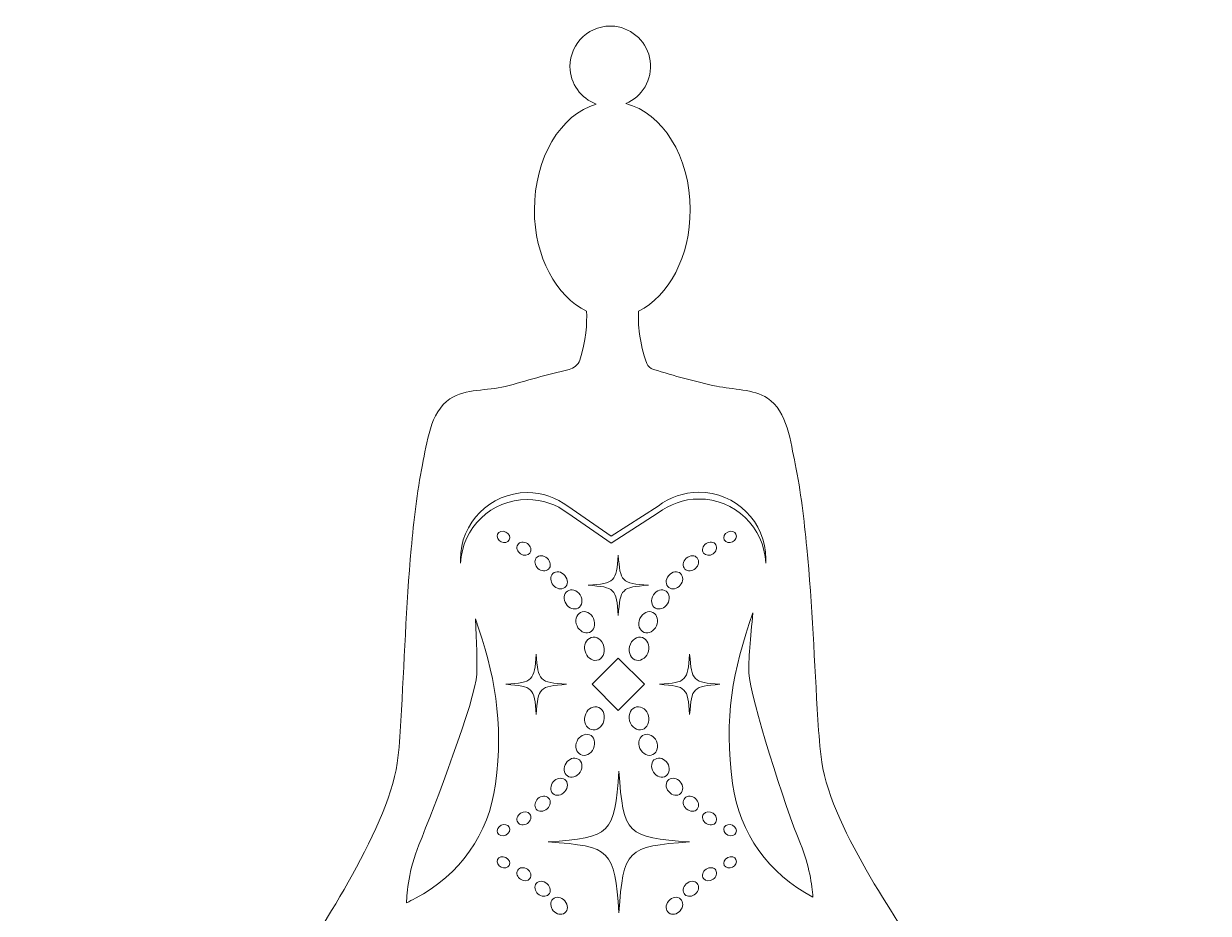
# Model space of a CAD drawing. Extents: x 272 to 570, y -510 to -84.
# Drawn here: x 272 to 569.9, y -308.1 to -84.4 of the extents above; entities that cross this region are included whole.
import ezdxf

# ---------------------------------------------------------------- set-up
doc = ezdxf.new("R2010")
doc.units = 0
doc.header["$MEASUREMENT"] = 0
doc.layers.add('Layer 1', color=7, linetype='Continuous')

msp = doc.modelspace()

# ---------------------------------------------------------------- linework, layer by layer
at = {"layer": 'Layer 1', "lineweight": 0}
msp.add_lwpolyline([(428.08, -250.51), (421.52, -257.07), (414.96, -250.51), (421.52, -243.95), (428.08, -250.51)], dxfattribs=at)
for points, knots in [([(557.31, -428.63), (551.35, -387.54), (537.7, -351.08), (504.33, -324.56), (502.22, -322.89), (500.07, -321.34), (497.9, -319.84), (497.9, -319.83), (497.9, -319.82), (497.89, -319.81), (494.12, -312.96), (475.31, -287.46), (472.7, -270.05), (472.17, -266.54), (471.97, -262.98), (471.74, -259.44), (470.81, -245.02), (470.31, -230.58), (468.93, -216.19), (468.26, -209.12), (467.43, -202.03), (466, -195.07), (464.89, -189.74), (464.03, -181.83), (459.03, -178.57), (455.52, -176.28), (450.25, -176.39), (446.25, -175.56), (440.88, -174.44), (435.6, -172.95), (430.36, -171.33), (430.36, -171.33), (430.36, -171.33), (430.35, -171.33), (429.62, -171.1), (428.99, -170.59), (428.72, -169.88), (426.74, -164.72), (426.49, -159.79), (426.6, -156.7), (434.2, -152.95), (439.64, -142.93), (439.61, -131.13), (439.58, -117.79), (432.59, -106.75), (423.42, -104.5), (427.48, -102.81), (430.2, -98.54), (429.55, -93.74), (428.94, -89.2), (425.19, -85.57), (420.64, -85.07), (414.52, -84.41), (409.36, -89.19), (409.37, -95.17), (409.38, -99.52), (412.13, -103.2), (415.97, -104.64), (407.06, -107.21), (400.39, -118.14), (400.42, -131.22), (400.45, -143.02), (405.93, -153.02), (413.55, -156.73), (413.67, -159.64), (413.48, -164.18), (411.82, -169.02), (411.42, -170.21), (410.39, -171.08), (409.16, -171.35), (403.72, -172.54), (398.34, -174.26), (393.08, -175.63), (388.55, -176.8), (383.24, -176.07), (379.17, -178.76), (374.18, -182.04), (373.36, -189.96), (372.28, -195.29), (370.87, -202.26), (370.08, -209.35), (369.44, -216.42), (368.13, -230.82), (367.7, -245.26), (366.84, -259.69), (366.63, -263.23), (366.44, -266.79), (365.93, -270.31), (363.41, -287.72), (344.09, -315.39), (340.35, -322.25), (340.34, -322.26), (340.34, -322.26), (340.34, -322.27), (339.16, -323.14), (337.99, -324.03), (336.83, -324.96), (303.59, -351.63), (290.1, -388.16), (284.35, -429.27), (280.58, -456.13), (275.99, -483.51), (271.99, -510.27), (271.99, -510.27), (569.9, -510.27), (569.9, -510.27), (565.77, -483.53), (561.19, -455.47), (557.31, -428.63)], [0, 0, 0, 0, 1, 1, 1, 2, 2, 2, 3, 3, 3, 4, 4, 4, 5, 5, 5, 6, 6, 6, 7, 7, 7, 8, 8, 8, 9, 9, 9, 10, 10, 10, 11, 11, 11, 12, 12, 12, 13, 13, 13, 14, 14, 14, 15, 15, 15, 16, 16, 16, 17, 17, 17, 18, 18, 18, 19, 19, 19, 20, 20, 20, 21, 21, 21, 22, 22, 22, 23, 23, 23, 24, 24, 24, 25, 25, 25, 26, 26, 26, 27, 27, 27, 28, 28, 28, 29, 29, 29, 30, 30, 30, 31, 31, 31, 32, 32, 32, 33, 33, 33, 34, 34, 34, 35, 35, 35, 36, 36, 36, 36]), ([(398.6, -202.31), (402.43, -202.3), (405.96, -203.59), (408.79, -205.74), (408.79, -205.74), (419.71, -213.27), (419.71, -213.27), (419.71, -213.27), (431.58, -205.69), (431.58, -205.69), (431.58, -205.69), (431.58, -205.69), (431.58, -205.69), (434.41, -203.53), (437.93, -202.22), (441.77, -202.21), (451.07, -202.19), (458.62, -209.71), (458.64, -219.01), (458.64, -219.35), (458.63, -219.69), (458.61, -220.03), (458.22, -211.06), (450.83, -203.9), (441.77, -203.92), (437.93, -203.93), (434.41, -205.24), (431.58, -207.41), (431.58, -207.41), (431.58, -207.4), (431.58, -207.4), (431.58, -207.4), (419.71, -214.98), (419.71, -214.98), (419.71, -214.98), (408.79, -207.45), (408.79, -207.45), (405.96, -205.3), (402.43, -204.02), (398.6, -204.03), (389.58, -204.05), (382.26, -211.16), (381.85, -220.07), (381.83, -219.78), (381.81, -219.49), (381.81, -219.19), (381.78, -209.89), (389.3, -202.34), (398.6, -202.31)], [0, 0, 0, 0, 1, 1, 1, 2, 2, 2, 3, 3, 3, 4, 4, 4, 5, 5, 5, 6, 6, 6, 7, 7, 7, 8, 8, 8, 9, 9, 9, 10, 10, 10, 11, 11, 11, 12, 12, 12, 13, 13, 13, 14, 14, 14, 15, 15, 15, 16, 16, 16, 16]), ([(391.15, -212.75), (391.44, -212.06), (392.37, -211.82), (393.23, -212.23), (394.09, -212.61), (394.46, -213.53), (394.1, -214.2), (393.74, -214.86), (392.84, -215.04), (392.04, -214.69), (391.25, -214.31), (390.85, -213.45), (391.15, -212.75)], [0, 0, 0, 0, 1, 1, 1, 2, 2, 2, 3, 3, 3, 4, 4, 4, 4]), ([(449.05, -212.23), (449.9, -211.82), (450.83, -212.06), (451.12, -212.75), (451.42, -213.45), (451.02, -214.31), (450.23, -214.69), (449.44, -215.04), (448.53, -214.86), (448.17, -214.2), (447.81, -213.53), (448.18, -212.61), (449.05, -212.23)], [0, 0, 0, 0, 1, 1, 1, 2, 2, 2, 3, 3, 3, 4, 4, 4, 4]), ([(396.23, -215.41), (396.67, -214.68), (397.76, -214.56), (398.66, -215.14), (399.55, -215.74), (399.82, -216.83), (399.31, -217.5), (398.79, -218.19), (397.74, -218.25), (396.93, -217.7), (396.1, -217.17), (395.79, -216.15), (396.23, -215.41)], [0, 0, 0, 0, 1, 1, 1, 2, 2, 2, 3, 3, 3, 4, 4, 4, 4]), ([(443.61, -215.14), (444.51, -214.56), (445.6, -214.68), (446.04, -215.41), (446.48, -216.15), (446.17, -217.17), (445.34, -217.7), (444.53, -218.25), (443.48, -218.19), (442.96, -217.5), (442.45, -216.83), (442.72, -215.74), (443.61, -215.14)], [0, 0, 0, 0, 1, 1, 1, 2, 2, 2, 3, 3, 3, 4, 4, 4, 4]), ([(400.9, -218.74), (401.49, -218.01), (402.75, -218), (403.64, -218.81), (404.52, -219.63), (404.68, -220.85), (404, -221.52), (403.32, -222.19), (402.12, -222.13), (401.32, -221.38), (400.52, -220.64), (400.29, -219.5), (400.9, -218.74)], [0, 0, 0, 0, 1, 1, 1, 2, 2, 2, 3, 3, 3, 4, 4, 4, 4]), ([(421.52, -233.21), (421.05, -226.45), (420.67, -226.07), (413.92, -225.61), (420.67, -225.14), (421.05, -224.76), (421.52, -218), (421.98, -224.76), (422.36, -225.14), (429.12, -225.61), (422.36, -226.07), (421.98, -226.45), (421.52, -233.21)], [0, 0, 0, 0, 1, 1, 1, 2, 2, 2, 3, 3, 3, 4, 4, 4, 4]), ([(438.63, -218.81), (439.52, -218), (440.78, -218.01), (441.37, -218.74), (441.98, -219.5), (441.76, -220.64), (440.95, -221.38), (440.15, -222.13), (438.95, -222.19), (438.27, -221.52), (437.6, -220.85), (437.76, -219.63), (438.63, -218.81)], [0, 0, 0, 0, 1, 1, 1, 2, 2, 2, 3, 3, 3, 4, 4, 4, 4]), ([(408.05, -226.17), (407.21, -226.79), (405.95, -226.52), (405.16, -225.61), (404.4, -224.67), (404.32, -223.4), (405.09, -222.66), (405.84, -221.94), (407.24, -222.1), (408.07, -223.14), (408.95, -224.15), (408.91, -225.53), (408.05, -226.17)], [0, 0, 0, 0, 1, 1, 1, 2, 2, 2, 3, 3, 3, 4, 4, 4, 4]), ([(437.12, -225.61), (436.32, -226.52), (435.06, -226.79), (434.22, -226.17), (433.37, -225.53), (433.32, -224.15), (434.2, -223.14), (435.04, -222.1), (436.43, -221.94), (437.19, -222.66), (437.96, -223.4), (437.87, -224.67), (437.12, -225.61)], [0, 0, 0, 0, 1, 1, 1, 2, 2, 2, 3, 3, 3, 4, 4, 4, 4]), ([(411.43, -231.33), (410.4, -231.9), (409.11, -231.39), (408.38, -230.29), (407.68, -229.18), (407.82, -227.76), (408.73, -227.09), (409.68, -226.39), (411.12, -226.81), (411.91, -228.05), (412.72, -229.27), (412.43, -230.79), (411.43, -231.33)], [0, 0, 0, 0, 1, 1, 1, 2, 2, 2, 3, 3, 3, 4, 4, 4, 4]), ([(433.89, -230.29), (433.16, -231.39), (431.87, -231.9), (430.84, -231.33), (429.84, -230.79), (429.55, -229.27), (430.36, -228.05), (431.15, -226.81), (432.59, -226.39), (433.54, -227.09), (434.45, -227.76), (434.59, -229.18), (433.89, -230.29)], [0, 0, 0, 0, 1, 1, 1, 2, 2, 2, 3, 3, 3, 4, 4, 4, 4]), ([(415.3, -233.98), (415.94, -235.46), (415.45, -237.01), (414.25, -237.44), (413.08, -237.85), (411.7, -237.13), (411.14, -235.82), (410.57, -234.53), (410.92, -233.04), (412.04, -232.44), (413.13, -231.85), (414.65, -232.52), (415.3, -233.98)], [0, 0, 0, 0, 1, 1, 1, 2, 2, 2, 3, 3, 3, 4, 4, 4, 4]), ([(430.23, -232.44), (431.35, -233.04), (431.71, -234.53), (431.13, -235.82), (430.57, -237.13), (429.19, -237.85), (428.03, -237.44), (426.82, -237.01), (426.33, -235.46), (426.97, -233.98), (427.63, -232.52), (429.14, -231.85), (430.23, -232.44)], [0, 0, 0, 0, 1, 1, 1, 2, 2, 2, 3, 3, 3, 4, 4, 4, 4]), ([(371.4, -290.84), (375.09, -281.7), (385.66, -254.32), (385.93, -247.97), (386.04, -245.3), (385.86, -239.68), (385.61, -234.06), (390.43, -247.81), (392.72, -259.82), (390.64, -275.62), (388.97, -288.3), (381.68, -298.38), (370.49, -304.31), (369.75, -304.71), (369.02, -305.1), (368.28, -305.49), (368.34, -302.71), (368.84, -297.2), (371.4, -290.84)], [0, 0, 0, 0, 1, 1, 1, 2, 2, 2, 3, 3, 3, 4, 4, 4, 5, 5, 5, 6, 6, 6, 6]), ([(467.32, -290.61), (469.58, -296.13), (470.27, -301), (470.46, -304.01), (459.31, -298.12), (452.01, -288.11), (450.28, -275.48), (448.02, -258.93), (450.23, -247.06), (455.38, -232.57), (454.77, -238.54), (454.24, -244.77), (454.38, -247.63), (454.68, -253.99), (463.59, -281.49), (467.32, -290.61)], [0, 0, 0, 0, 1, 1, 1, 2, 2, 2, 3, 3, 3, 4, 4, 4, 5, 5, 5, 5]), ([(416.16, -244.47), (414.81, -244.68), (413.5, -243.65), (413.15, -242.18), (412.76, -240.71), (413.44, -239.18), (414.7, -238.74), (416, -238.29), (417.46, -239.29), (417.91, -240.98), (418.32, -242.68), (417.49, -244.25), (416.16, -244.47)], [0, 0, 0, 0, 1, 1, 1, 2, 2, 2, 3, 3, 3, 4, 4, 4, 4]), ([(429.12, -242.18), (428.77, -243.65), (427.46, -244.68), (426.12, -244.47), (424.79, -244.25), (423.96, -242.68), (424.36, -240.98), (424.81, -239.29), (426.27, -238.29), (427.57, -238.74), (428.83, -239.18), (429.51, -240.71), (429.12, -242.18)], [0, 0, 0, 0, 1, 1, 1, 2, 2, 2, 3, 3, 3, 4, 4, 4, 4]), ([(393.28, -250.51), (400.04, -250.04), (400.42, -249.66), (400.88, -242.91), (401.35, -249.66), (401.73, -250.04), (408.49, -250.51), (401.73, -250.98), (401.35, -251.35), (400.88, -258.11), (400.42, -251.35), (400.04, -250.98), (393.28, -250.51)], [0, 0, 0, 0, 1, 1, 1, 2, 2, 2, 3, 3, 3, 4, 4, 4, 4]), ([(439.47, -242.91), (439.94, -249.66), (440.32, -250.04), (447.08, -250.51), (440.32, -250.98), (439.94, -251.35), (439.47, -258.11), (439.01, -251.35), (438.63, -250.98), (431.87, -250.51), (438.63, -250.04), (439.01, -249.66), (439.47, -242.91)], [0, 0, 0, 0, 1, 1, 1, 2, 2, 2, 3, 3, 3, 4, 4, 4, 4]), ([(413.15, -258.45), (413.5, -256.98), (414.81, -255.94), (416.16, -256.16), (417.49, -256.37), (418.32, -257.95), (417.91, -259.65), (417.46, -261.34), (416, -262.33), (414.7, -261.88), (413.44, -261.45), (412.76, -259.91), (413.15, -258.45)], [0, 0, 0, 0, 1, 1, 1, 2, 2, 2, 3, 3, 3, 4, 4, 4, 4]), ([(424.36, -259.65), (423.96, -257.95), (424.79, -256.37), (426.12, -256.16), (427.46, -255.94), (428.77, -256.98), (429.12, -258.45), (429.51, -259.91), (428.83, -261.45), (427.57, -261.88), (426.27, -262.33), (424.81, -261.34), (424.36, -259.65)], [0, 0, 0, 0, 1, 1, 1, 2, 2, 2, 3, 3, 3, 4, 4, 4, 4]), ([(414.25, -263.19), (415.45, -263.61), (415.94, -265.17), (415.3, -266.64), (414.65, -268.11), (413.13, -268.78), (412.04, -268.19), (410.92, -267.59), (410.57, -266.1), (411.14, -264.8), (411.7, -263.5), (413.08, -262.77), (414.25, -263.19)], [0, 0, 0, 0, 1, 1, 1, 2, 2, 2, 3, 3, 3, 4, 4, 4, 4]), ([(430.23, -268.19), (429.14, -268.78), (427.63, -268.11), (426.97, -266.64), (426.33, -265.17), (426.82, -263.61), (428.03, -263.19), (429.19, -262.77), (430.57, -263.5), (431.13, -264.8), (431.71, -266.1), (431.35, -267.59), (430.23, -268.19)], [0, 0, 0, 0, 1, 1, 1, 2, 2, 2, 3, 3, 3, 4, 4, 4, 4]), ([(411.43, -269.29), (412.43, -269.83), (412.72, -271.35), (411.91, -272.58), (411.12, -273.82), (409.68, -274.24), (408.73, -273.54), (407.82, -272.87), (407.68, -271.44), (408.38, -270.33), (409.11, -269.24), (410.4, -268.73), (411.43, -269.29)], [0, 0, 0, 0, 1, 1, 1, 2, 2, 2, 3, 3, 3, 4, 4, 4, 4]), ([(433.54, -273.54), (432.59, -274.24), (431.15, -273.82), (430.36, -272.58), (429.55, -271.35), (429.84, -269.83), (430.84, -269.29), (431.87, -268.73), (433.16, -269.24), (433.89, -270.33), (434.59, -271.44), (434.45, -272.87), (433.54, -273.54)], [0, 0, 0, 0, 1, 1, 1, 2, 2, 2, 3, 3, 3, 4, 4, 4, 4]), ([(421.68, -307.94), (420.58, -292.12), (419.7, -291.23), (403.88, -290.14), (419.7, -289.05), (420.58, -288.16), (421.68, -272.34), (422.77, -288.16), (423.65, -289.05), (439.47, -290.14), (423.65, -291.23), (422.77, -292.12), (421.68, -307.94)], [0, 0, 0, 0, 1, 1, 1, 2, 2, 2, 3, 3, 3, 4, 4, 4, 4]), ([(408.05, -274.46), (408.91, -275.09), (408.95, -276.47), (408.07, -277.48), (407.24, -278.52), (405.84, -278.69), (405.09, -277.97), (404.32, -277.23), (404.4, -275.96), (405.16, -275.02), (405.95, -274.11), (407.21, -273.83), (408.05, -274.46)], [0, 0, 0, 0, 1, 1, 1, 2, 2, 2, 3, 3, 3, 4, 4, 4, 4]), ([(437.12, -275.02), (437.87, -275.96), (437.96, -277.23), (437.19, -277.97), (436.43, -278.69), (435.04, -278.52), (434.2, -277.48), (433.32, -276.47), (433.37, -275.09), (434.22, -274.46), (435.06, -273.83), (436.32, -274.11), (437.12, -275.02)], [0, 0, 0, 0, 1, 1, 1, 2, 2, 2, 3, 3, 3, 4, 4, 4, 4]), ([(403.64, -281.82), (402.75, -282.63), (401.49, -282.62), (400.9, -281.88), (400.29, -281.13), (400.52, -279.99), (401.32, -279.25), (402.12, -278.5), (403.32, -278.44), (404, -279.11), (404.68, -279.78), (404.52, -280.99), (403.64, -281.82)], [0, 0, 0, 0, 1, 1, 1, 2, 2, 2, 3, 3, 3, 4, 4, 4, 4]), ([(441.37, -281.88), (440.78, -282.62), (439.52, -282.63), (438.63, -281.82), (437.76, -280.99), (437.6, -279.78), (438.27, -279.11), (438.95, -278.44), (440.15, -278.5), (440.95, -279.25), (441.76, -279.99), (441.98, -281.13), (441.37, -281.88)], [0, 0, 0, 0, 1, 1, 1, 2, 2, 2, 3, 3, 3, 4, 4, 4, 4]), ([(398.66, -285.49), (397.76, -286.07), (396.67, -285.94), (396.23, -285.21), (395.79, -284.48), (396.1, -283.46), (396.93, -282.93), (397.74, -282.37), (398.79, -282.43), (399.31, -283.12), (399.82, -283.8), (399.55, -284.88), (398.66, -285.49)], [0, 0, 0, 0, 1, 1, 1, 2, 2, 2, 3, 3, 3, 4, 4, 4, 4]), ([(446.04, -285.21), (445.6, -285.94), (444.51, -286.07), (443.61, -285.49), (442.72, -284.88), (442.45, -283.8), (442.96, -283.12), (443.48, -282.43), (444.53, -282.37), (445.34, -282.93), (446.17, -283.46), (446.48, -284.48), (446.04, -285.21)], [0, 0, 0, 0, 1, 1, 1, 2, 2, 2, 3, 3, 3, 4, 4, 4, 4]), ([(393.23, -288.4), (392.37, -288.8), (391.44, -288.57), (391.15, -287.87), (390.85, -287.18), (391.25, -286.31), (392.04, -285.94), (392.84, -285.59), (393.74, -285.77), (394.1, -286.43), (394.46, -287.09), (394.09, -288.01), (393.23, -288.4)], [0, 0, 0, 0, 1, 1, 1, 2, 2, 2, 3, 3, 3, 4, 4, 4, 4]), ([(448.17, -286.43), (448.53, -285.77), (449.44, -285.59), (450.23, -285.94), (451.02, -286.31), (451.42, -287.18), (451.12, -287.87), (450.83, -288.57), (449.9, -288.8), (449.05, -288.4), (448.18, -288.01), (447.81, -287.09), (448.17, -286.43)], [0, 0, 0, 0, 1, 1, 1, 2, 2, 2, 3, 3, 3, 4, 4, 4, 4]), ([(394.1, -296.03), (393.74, -296.69), (392.84, -296.88), (392.04, -296.52), (391.25, -296.15), (390.85, -295.28), (391.15, -294.59), (391.44, -293.9), (392.37, -293.66), (393.23, -294.06), (394.09, -294.45), (394.46, -295.37), (394.1, -296.03)], [0, 0, 0, 0, 1, 1, 1, 2, 2, 2, 3, 3, 3, 4, 4, 4, 4]), ([(449.05, -294.06), (449.9, -293.66), (450.83, -293.9), (451.12, -294.59), (451.42, -295.28), (451.02, -296.15), (450.23, -296.52), (449.44, -296.88), (448.53, -296.69), (448.17, -296.03), (447.81, -295.37), (448.18, -294.45), (449.05, -294.06)], [0, 0, 0, 0, 1, 1, 1, 2, 2, 2, 3, 3, 3, 4, 4, 4, 4]), ([(399.31, -299.34), (398.79, -300.03), (397.74, -300.09), (396.93, -299.53), (396.1, -299), (395.79, -297.98), (396.23, -297.25), (396.67, -296.52), (397.76, -296.39), (398.66, -296.97), (399.55, -297.58), (399.82, -298.66), (399.31, -299.34)], [0, 0, 0, 0, 1, 1, 1, 2, 2, 2, 3, 3, 3, 4, 4, 4, 4]), ([(445.34, -299.53), (444.53, -300.09), (443.48, -300.03), (442.96, -299.34), (442.45, -298.66), (442.72, -297.58), (443.61, -296.97), (444.51, -296.39), (445.6, -296.52), (446.04, -297.25), (446.48, -297.98), (446.17, -299), (445.34, -299.53)], [0, 0, 0, 0, 1, 1, 1, 2, 2, 2, 3, 3, 3, 4, 4, 4, 4]), ([(400.9, -300.58), (401.49, -299.84), (402.75, -299.84), (403.64, -300.65), (404.52, -301.47), (404.68, -302.68), (404, -303.35), (403.32, -304.02), (402.12, -303.96), (401.32, -303.21), (400.52, -302.47), (400.29, -301.33), (400.9, -300.58)], [0, 0, 0, 0, 1, 1, 1, 2, 2, 2, 3, 3, 3, 4, 4, 4, 4]), ([(438.27, -303.35), (437.6, -302.68), (437.76, -301.47), (438.63, -300.65), (439.52, -299.84), (440.78, -299.84), (441.37, -300.58), (441.98, -301.33), (441.76, -302.47), (440.95, -303.21), (440.15, -303.96), (438.95, -304.02), (438.27, -303.35)], [0, 0, 0, 0, 1, 1, 1, 2, 2, 2, 3, 3, 3, 4, 4, 4, 4]), ([(408.05, -308), (407.21, -308.63), (405.95, -308.35), (405.16, -307.44), (404.4, -306.5), (404.32, -305.23), (405.09, -304.5), (405.84, -303.77), (407.24, -303.94), (408.07, -304.98), (408.95, -305.99), (408.91, -307.37), (408.05, -308)], [0, 0, 0, 0, 1, 1, 1, 2, 2, 2, 3, 3, 3, 4, 4, 4, 4]), ([(437.12, -307.44), (436.32, -308.35), (435.06, -308.63), (434.22, -308), (433.37, -307.37), (433.32, -305.99), (434.2, -304.98), (435.04, -303.94), (436.43, -303.77), (437.19, -304.5), (437.96, -305.23), (437.87, -306.5), (437.12, -307.44)], [0, 0, 0, 0, 1, 1, 1, 2, 2, 2, 3, 3, 3, 4, 4, 4, 4])]:
    msp.add_open_spline(points, degree=3, knots=knots, dxfattribs=at)

doc.saveas('drawing.dxf')
